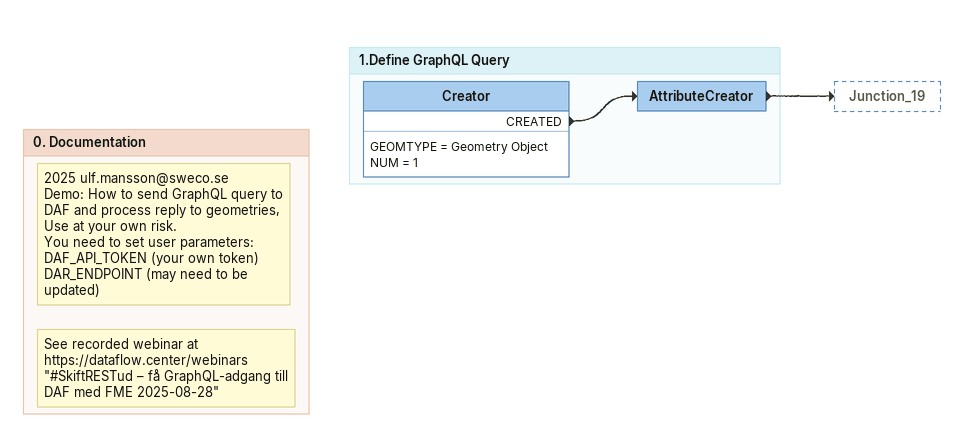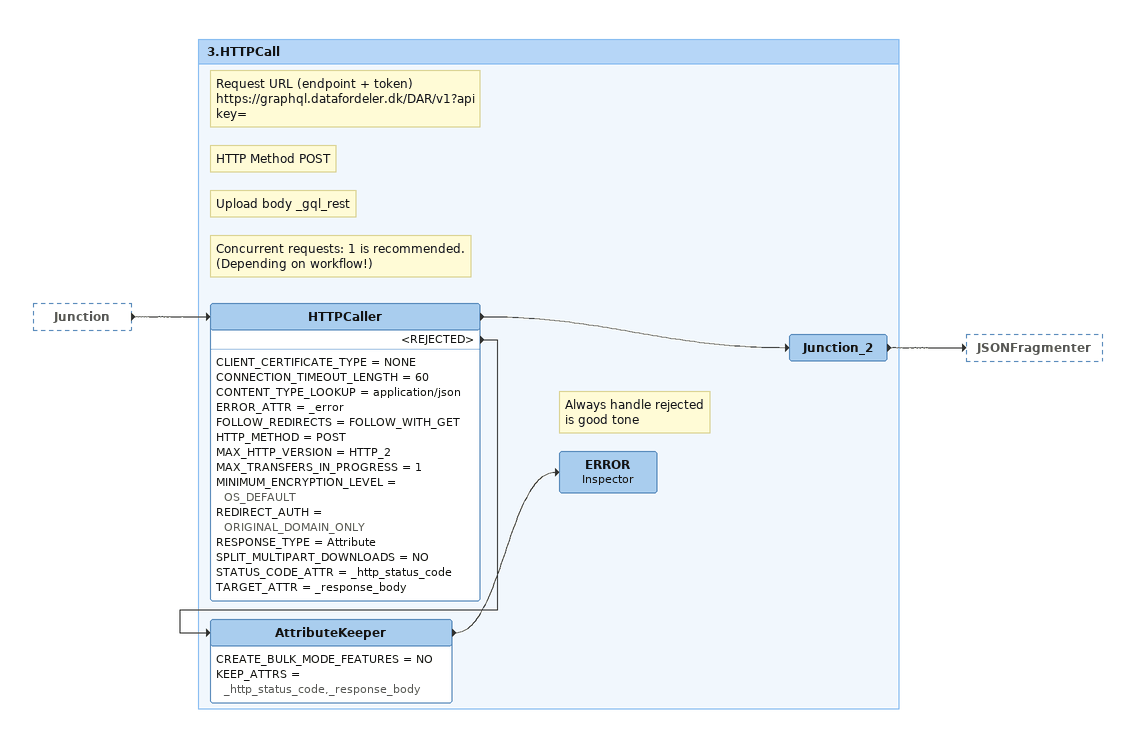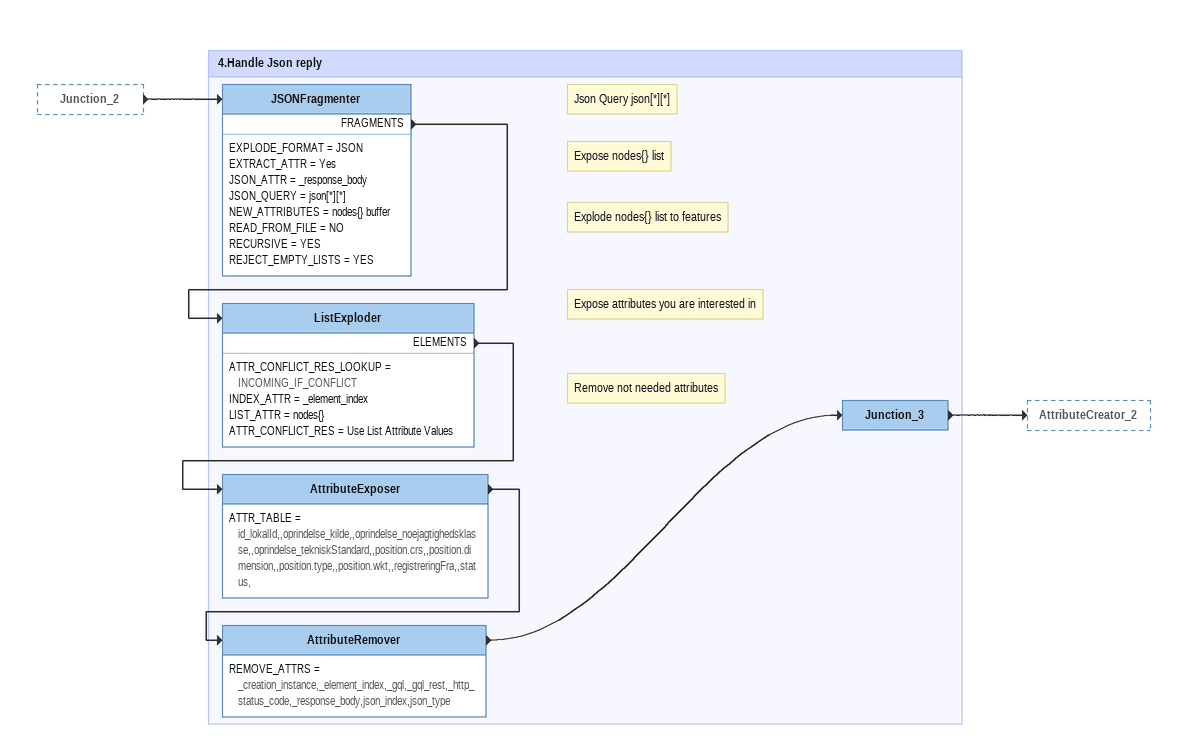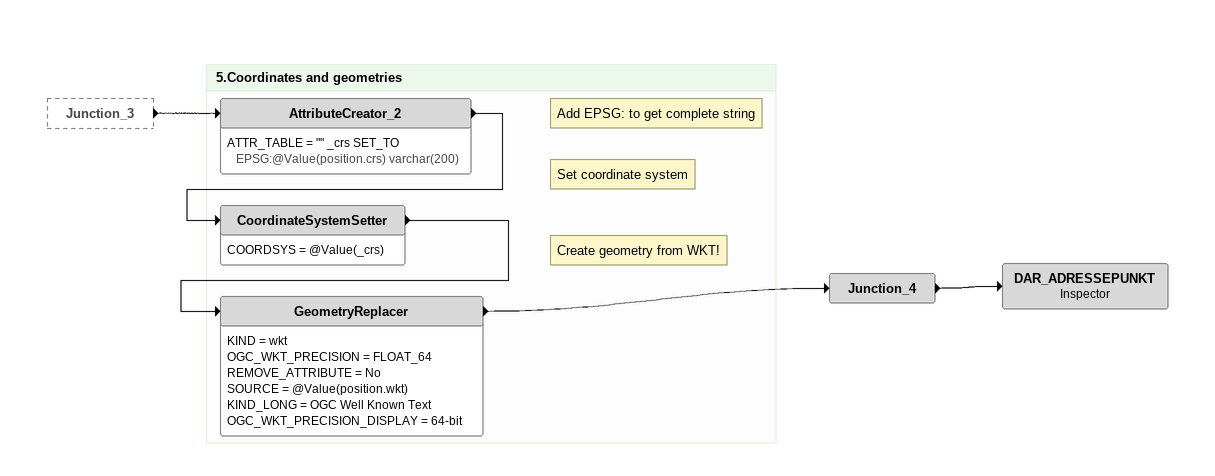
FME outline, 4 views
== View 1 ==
Bookmark: 1.Define GraphQL Query
Creator
    GEOMTYPE = Geometry Object
    NUM = 1
    CREATED -> AttributeCreator
AttributeCreator
    -> Junction_19

Bookmark: 0. Documentation
Note: 2025 ulf.mansson@sweco.se / Demo: How to send GraphQL query to DAF and process reply to geometries, / Use at your own risk. / You need to set user parameters: / DAF_API_TOKEN (your own token) / DAR_ENDPOINT (may need to be updated)
Note: See recorded webinar at https://dataflow.center/webinars / "#SkiftRESTud – få GraphQL-adgang till DAF med FME 2025-08-28"

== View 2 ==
Junction [outside]
    -> HTTPCaller

Bookmark: 3.HTTPCall
Note: Request URL (endpoint + token) / https://graphql.datafordeler.dk/DAR/v1?apikey=
Note: HTTP Method POST
Note: Upload body _gql_rest
Note: Concurrent requests: 1 is recommended. / (Depending on workflow!)
HTTPCaller
    CLIENT_CERTIFICATE_TYPE = NONE
    CONNECTION_TIMEOUT_LENGTH = 60
    CONTENT_TYPE_LOOKUP = application/json
    ERROR_ATTR = _error
    FOLLOW_REDIRECTS = FOLLOW_WITH_GET
    HTTP_METHOD = POST
    MAX_HTTP_VERSION = HTTP_2
    MAX_TRANSFERS_IN_PROGRESS = 1
    MINIMUM_ENCRYPTION_LEVEL = OS_DEFAULT
    REDIRECT_AUTH = ORIGINAL_DOMAIN_ONLY
    RESPONSE_TYPE = Attribute
    SPLIT_MULTIPART_DOWNLOADS = NO
    STATUS_CODE_ATTR = _http_status_code
    TARGET_ATTR = _response_body
    -> Junction_2
    <REJECTED> -> AttributeKeeper
Junction_2
    -> JSONFragmenter
AttributeKeeper
    CREATE_BULK_MODE_FEATURES = NO
    KEEP_ATTRS = _http_status_code,_response_body
    -> ERROR
Note: Always handle rejected / is good tone
ERROR: Inspector

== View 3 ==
Junction_2 [outside]
    -> JSONFragmenter

Bookmark: 4.Handle Json reply
Note: Json Query json[*][*]
Note: Expose nodes{} list
JSONFragmenter
    EXPLODE_FORMAT = JSON
    EXTRACT_ATTR = Yes
    JSON_ATTR = _response_body
    JSON_QUERY = json[*][*]
    NEW_ATTRIBUTES = nodes{} buffer
    READ_FROM_FILE = NO
    RECURSIVE = YES
    REJECT_EMPTY_LISTS = YES
    FRAGMENTS -> ListExploder
Note: Explode nodes{} list to features
ListExploder
    ATTR_CONFLICT_RES_LOOKUP = INCOMING_IF_CONFLICT
    INDEX_ATTR = _element_index
    LIST_ATTR = nodes{}
    ATTR_CONFLICT_RES = Use List Attribute Values
    ELEMENTS -> AttributeExposer
Note: Expose attributes you are interested in
AttributeExposer
    ATTR_TABLE = id_lokalId,,oprindelse_kilde,,oprindelse_noejagtighedsklasse,,oprindelse_tekniskStandard,,position.crs,,position.dimension,,position.type,,position.wkt,,registreringFra,,status,
    -> AttributeRemover
Note: Remove not needed attributes
AttributeRemover
    REMOVE_ATTRS = _creation_instance,_element_index,_gql,_gql_rest,_http_status_code,_response_body,json_index,json_type
    -> Junction_3
Junction_3
    -> AttributeCreator_2

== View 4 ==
Junction_3 [outside]
    -> AttributeCreator_2
Junction_4
    -> DAR_ADRESSEPUNKT
DAR_ADRESSEPUNKT: Inspector

Bookmark: 5.Coordinates and geometries
Note: Add EPSG: to get complete string
AttributeCreator_2
    ATTR_TABLE = "" _crs SET_TO EPSG:@Value(position.crs) varchar(200)
    -> CoordinateSystemSetter
Note: Set coordinate system
CoordinateSystemSetter
    COORDSYS = @Value(_crs)
    -> GeometryReplacer
Note: Create geometry from WKT!
GeometryReplacer
    KIND = wkt
    OGC_WKT_PRECISION = FLOAT_64
    REMOVE_ATTRIBUTE = No
    SOURCE = @Value(position.wkt)
    KIND_LONG = OGC Well Known Text
    OGC_WKT_PRECISION_DISPLAY = 64-bit
    -> Junction_4
